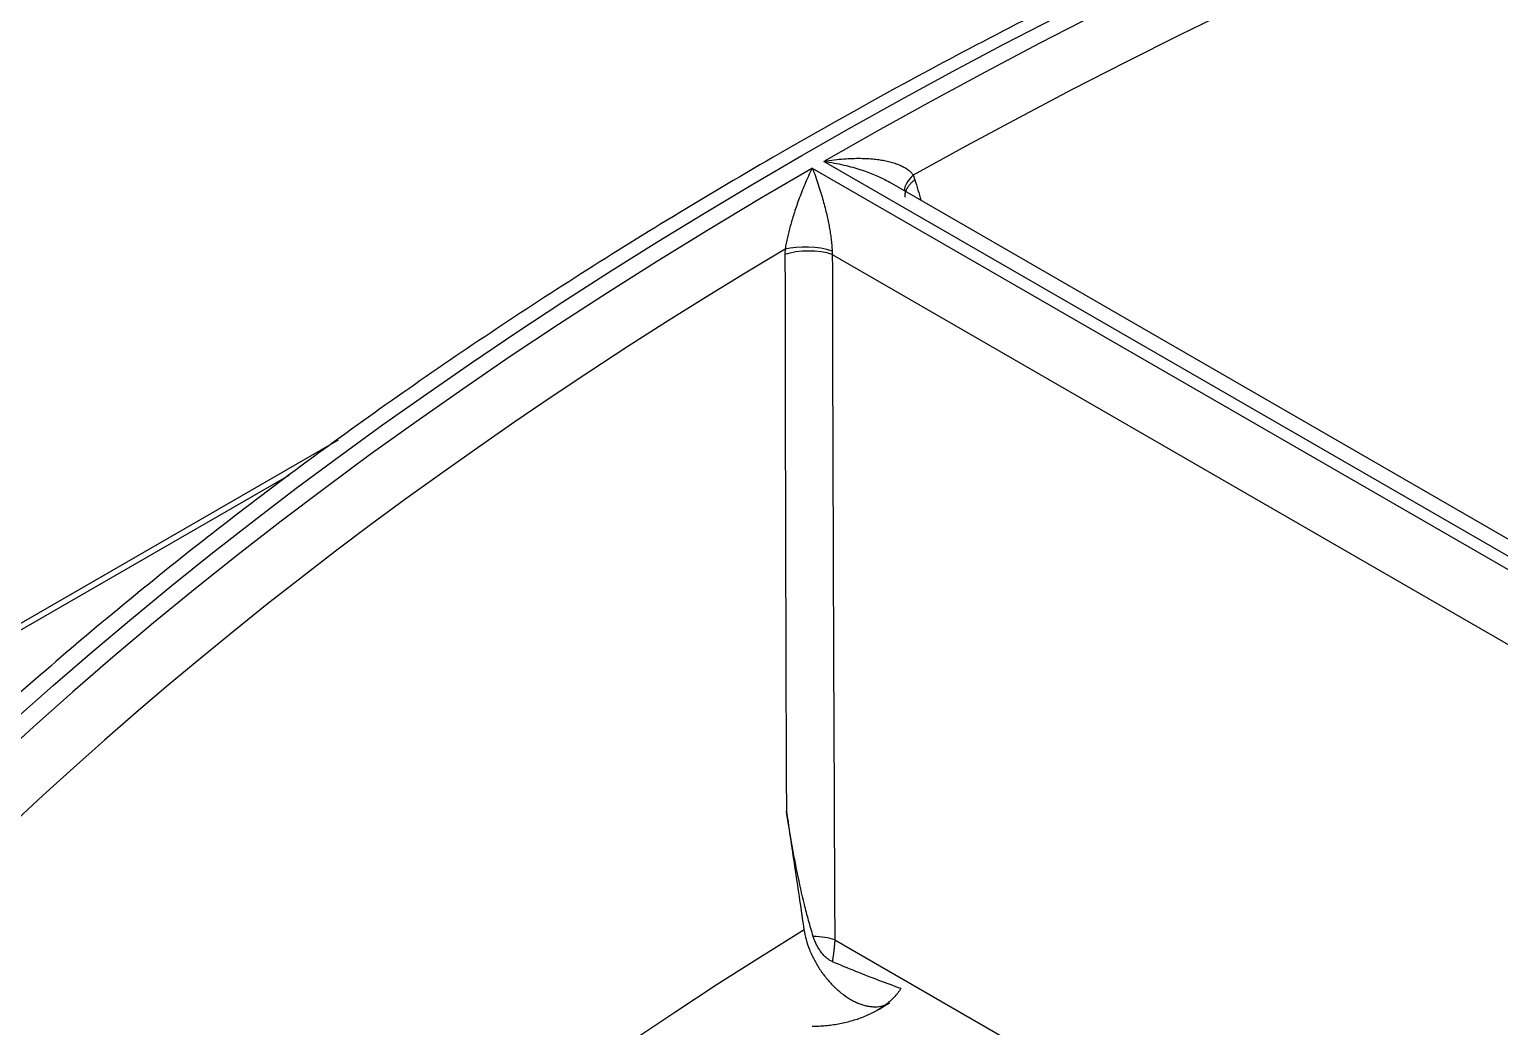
# Model space of a CAD drawing. Header units: millimetres. Extents: x -1286 to 291, y 5350 to 5880.
# Drawn here: x -836.55 to -814.66, y 5639.37 to 5654.22 of the extents above; entities that cross this region are included whole.
import ezdxf

# ---------------------------------------------------------------- set-up
doc = ezdxf.new("R2010")
doc.units = ezdxf.units.MM
doc.layers.add('粗实线层', color=7, linetype='Continuous', lineweight=35)

msp = doc.modelspace()

# ---------------------------------------------------------------- linework, layer by layer
at = {"layer": '粗实线层', "lineweight": 25}
for p, q in [((-824.895, 5652.156, 2078.952), (-767.335, 5618.924, 2078.952)), ((-767.164, 5619.023, 2078.952), (-824.723, 5652.255, 2078.952)), ((-766.825, 5619.082, 2078.952), (-823.744, 5651.944, 2078.952)), ((-824.597, 5650.869, 2078.952), (-767.86, 5618.112, 2078.952)), ((-831.956, 5648.103, 2078.952), (-840.882, 5642.95, 2078.952)), ((-832.69, 5647.577, 2078.952), (-840.731, 5642.935, 2078.952)), ((-824.56, 5640.661, 2078.952), (-774.02, 5611.481, 2078.952))]:
    msp.add_line(p, q, dxfattribs=at)
for centre, major_axis, ratio, start_param, end_param in [((-768.103, 5619.466, 2078.952), (101.531, 0), 0.57735, 5.605815, 8.437063), ((-768.103, 5617.393, 2078.952), (-100.022, 0), 0.57735, 3.458305, 5.293002), ((-763.839, 5617.004, 2078.952), (-86.224, 0), 0.57735, 3.928397, 5.496381), ((-763.839, 5616.564, 2078.952), (-85.581, 0), 0.57735, 3.942751, 5.482027), ((-763.839, 5617.004, 2078.952), (-86.224, 0), 0.57735, 5.499194, 7.067177), ((-823.049, 5651.914, 2078.952), (0.469, 0.18), 0.588959, 2.146919, 2.855197), ((-768.103, 5619.466, 2078.952), (101.531, 0), 0.57735, 2.558511, 4.266019), ((-763.839, 5616.564, 2078.952), (-85.581, 0), 0.57735, 5.513547, 6.151361), ((-824.947, 5650.738, 2078.952), (0.502, 0.001), 0.360879, 0.799722, 2.355851), ((-824.945, 5650.819, 2078.952), (0.502, -0.024), 0.316258, 0.828245, 2.372462), ((-763.839, 5607.835, 2078.952), (83.696, 0), 0.57735, 2.390542, 3.115677), ((-824.91, 5640.53, 2078.952), (-0.502, -0.003), 0.358307, 3.940222, 4.65319)]:
    msp.add_ellipse(centre, major_axis=major_axis, ratio=ratio, start_param=start_param, end_param=end_param, dxfattribs=at)
msp.add_ellipse((-763.839, 5617.004, 2078.952), major_axis=(-86.564, 0), ratio=0.57735, dxfattribs=at)
for points, knots in [([(-676.121, 5644.649, 2078.952), (-676.697, 5645.353, 2078.952), (-677.992, 5646.855, 2078.952), (-680.168, 5649.105, 2078.952), (-682.624, 5651.4, 2078.952), (-685.26, 5653.627, 2078.952), (-688.069, 5655.782, 2078.952), (-691.044, 5657.86, 2078.952), (-694.18, 5659.857, 2078.952), (-697.469, 5661.768, 2078.952), (-700.906, 5663.59, 2078.952), (-704.482, 5665.319, 2078.952), (-708.19, 5666.951, 2078.952), (-712.023, 5668.484, 2078.952), (-715.973, 5669.913, 2078.952), (-720.03, 5671.237, 2078.952), (-724.188, 5672.452, 2078.952), (-728.436, 5673.555, 2078.952), (-732.767, 5674.546, 2078.952), (-737.172, 5675.42, 2078.952), (-741.64, 5676.178, 2078.952), (-746.164, 5676.817, 2078.952), (-750.733, 5677.336, 2078.952), (-755.338, 5677.734, 2078.952), (-759.969, 5678.01, 2078.952), (-764.618, 5678.163, 2078.952), (-769.273, 5678.194, 2078.952), (-773.927, 5678.101, 2078.952), (-778.568, 5677.886, 2078.952), (-783.187, 5677.549, 2078.952), (-787.775, 5677.09, 2078.952), (-792.322, 5676.511, 2078.952), (-796.819, 5675.812, 2078.952), (-801.257, 5674.995, 2078.952), (-805.625, 5674.062, 2078.952), (-809.916, 5673.015, 2078.952), (-814.12, 5671.855, 2078.952), (-818.226, 5670.583, 2078.952), (-821.582, 5669.439, 2078.952), (-823.54, 5668.696, 2078.952), (-824.194, 5668.441, 2078.952)], [0, 0, 0, 0, 0.023116, 0.049862, 0.076616, 0.103375, 0.130139, 0.156905, 0.183673, 0.210441, 0.237209, 0.263975, 0.290741, 0.317505, 0.344268, 0.371029, 0.397789, 0.424548, 0.451305, 0.478061, 0.504816, 0.53157, 0.558323, 0.585076, 0.611828, 0.63858, 0.665332, 0.692084, 0.718836, 0.745588, 0.77234, 0.799094, 0.825848, 0.852603, 0.879359, 0.906116, 0.932874, 0.959634, 0.986396, 1, 1, 1, 1]), ([(-681.13, 5632.515, 2078.952), (-681.332, 5632.889, 2078.952), (-681.995, 5634.054, 2078.952), (-683.298, 5635.973, 2078.952), (-685.046, 5638.261, 2078.952), (-686.996, 5640.494, 2078.952), (-689.131, 5642.669, 2078.952), (-691.449, 5644.779, 2078.952), (-693.944, 5646.82, 2078.952), (-696.61, 5648.786, 2078.952), (-699.439, 5650.673, 2078.952), (-702.425, 5652.476, 2078.952), (-705.561, 5654.191, 2078.952), (-708.838, 5655.813, 2078.952), (-712.249, 5657.339, 2078.952), (-715.786, 5658.765, 2078.952), (-719.439, 5660.088, 2078.952), (-723.199, 5661.305, 2078.952), (-727.059, 5662.412, 2078.952), (-731.007, 5663.408, 2078.952), (-735.035, 5664.289, 2078.952), (-739.133, 5665.054, 2078.952), (-743.291, 5665.701, 2078.952), (-747.499, 5666.228, 2078.952), (-751.747, 5666.635, 2078.952), (-756.023, 5666.919, 2078.952), (-760.319, 5667.081, 2078.952), (-764.623, 5667.12, 2078.952), (-768.925, 5667.036, 2078.952), (-773.215, 5666.83, 2078.952), (-777.483, 5666.501, 2078.952), (-781.717, 5666.05, 2078.952), (-785.907, 5665.479, 2078.952), (-790.045, 5664.789, 2078.952), (-794.118, 5663.982, 2078.952), (-798.118, 5663.058, 2078.952), (-802.035, 5662.022, 2078.952), (-805.86, 5660.875, 2078.952), (-809.582, 5659.619, 2078.952), (-813.194, 5658.258, 2078.952), (-816.685, 5656.795, 2078.952), (-820.049, 5655.233, 2078.952), (-822.936, 5653.751, 2078.952), (-824.679, 5652.779, 2078.952), (-825.376, 5652.376, 2078.952)], [0, 0, 0, 0, 0.01138, 0.035611, 0.059864, 0.084135, 0.108421, 0.132719, 0.157024, 0.181336, 0.20565, 0.229966, 0.254282, 0.278597, 0.302911, 0.327222, 0.351532, 0.375839, 0.400144, 0.424446, 0.448747, 0.473047, 0.497345, 0.521641, 0.545937, 0.570232, 0.594526, 0.61882, 0.643114, 0.667408, 0.691703, 0.715998, 0.740295, 0.764592, 0.788891, 0.813192, 0.837495, 0.8618, 0.886107, 0.910417, 0.934729, 0.959044, 0.983362, 1, 1, 1, 1]), ([(-825.376, 5652.376, 2078.952), (-825.912, 5652.067, 2078.952), (-827.446, 5651.158, 2078.952), (-829.886, 5649.598, 2078.952), (-832.623, 5647.664, 2078.952), (-835.193, 5645.653, 2078.952), (-837.588, 5643.57, 2078.952), (-839.805, 5641.42, 2078.952), (-841.834, 5639.207, 2078.952), (-843.678, 5636.939, 2078.952), (-845.303, 5634.616, 2078.952), (-846.318, 5633.043, 2078.952), (-846.735, 5632.236, 2078.952), (-846.738, 5632.23, 2078.952)], [0, 0, 0, 0, 0.05525, 0.160194, 0.265151, 0.370107, 0.475054, 0.579983, 0.684884, 0.789742, 0.894542, 0.999268, 1, 1, 1, 1]), ([(-824.723, 5652.255, 2078.952), (-824.669, 5652.248, 2078.952), (-824.565, 5652.231, 2078.952), (-824.421, 5652.201, 2078.952), (-824.291, 5652.167, 2078.952), (-824.172, 5652.131, 2078.952), (-824.065, 5652.094, 2078.952), (-823.968, 5652.055, 2078.952), (-823.879, 5652.015, 2078.952), (-823.806, 5651.979, 2078.952), (-823.763, 5651.955, 2078.952), (-823.748, 5651.946, 2078.952)], [0, 0, 0, 0, 0.116553, 0.233106, 0.34966, 0.466213, 0.582766, 0.699319, 0.815873, 0.932426, 1, 1, 1, 1]), ([(-823.393, 5652.048, 2078.952), (-823.391, 5652.044, 2078.952), (-823.388, 5652.035, 2078.952), (-823.383, 5652.022, 2078.952), (-823.379, 5652.009, 2078.952), (-823.374, 5651.995, 2078.952), (-823.372, 5651.986, 2078.952), (-823.37, 5651.981, 2078.952)], [0, 0, 0, 0, 0.19864, 0.397925, 0.59789, 0.798571, 1, 1, 1, 1]), ([(-824.881, 5640.71, 2078.952), (-824.906, 5640.789, 2078.952), (-824.929, 5640.869, 2078.952), (-824.972, 5641.027, 2078.952), (-824.992, 5641.106, 2078.952), (-825.051, 5641.342, 2078.952), (-825.085, 5641.499, 2078.952), (-825.15, 5641.81, 2078.952), (-825.179, 5641.966, 2078.952), (-825.234, 5642.275, 2078.952), (-825.259, 5642.429, 2078.952), (-825.281, 5642.582, 2078.952)], [0, 0, 0, 0, 0.125, 0.125, 0.25, 0.25, 0.5, 0.5, 0.75, 0.75, 1, 1, 1, 1]), ([(-825.019, 5640.811, 2078.952), (-825.012, 5640.762, 2078.952), (-824.991, 5640.664, 2078.952), (-824.957, 5640.565, 2078.952), (-824.927, 5640.489, 2078.952), (-824.917, 5640.464, 2078.952), (-824.894, 5640.415, 2078.952), (-824.882, 5640.391, 2078.952), (-824.844, 5640.318, 2078.952), (-824.816, 5640.271, 2078.952), (-824.778, 5640.213, 2078.952), (-824.77, 5640.201, 2078.952), (-824.754, 5640.178, 2078.952), (-824.73, 5640.145, 2078.952), (-824.705, 5640.112, 2078.952), (-824.653, 5640.049, 2078.952), (-824.617, 5640.009, 2078.952), (-824.57, 5639.962, 2078.952), (-824.56, 5639.953, 2078.952), (-824.541, 5639.935, 2078.952), (-824.512, 5639.908, 2078.952), (-824.483, 5639.883, 2078.952), (-824.423, 5639.836, 2078.952), (-824.383, 5639.808, 2078.952), (-824.331, 5639.777, 2078.952), (-824.321, 5639.771, 2078.952), (-824.3, 5639.759, 2078.952), (-824.269, 5639.743, 2078.952), (-824.239, 5639.728, 2078.952), (-824.178, 5639.702, 2078.952), (-824.137, 5639.689, 2078.952), (-824.077, 5639.675, 2078.952), (-824.058, 5639.671, 2078.952), (-824.019, 5639.666, 2078.952), (-824, 5639.664, 2078.952), (-823.944, 5639.662, 2078.952), (-823.908, 5639.665, 2078.952), (-823.856, 5639.675, 2078.952), (-823.839, 5639.68, 2078.952), (-823.807, 5639.691, 2078.952), (-823.791, 5639.697, 2078.952), (-823.766, 5639.71, 2078.952), (-823.756, 5639.716, 2078.952), (-823.746, 5639.722, 2078.952)], [0, 0, 0, 0, 0.074919, 0.149838, 0.149838, 0.187298, 0.187298, 0.224757, 0.224757, 0.299676, 0.299676, 0.318406, 0.318406, 0.337136, 0.374595, 0.374595, 0.449514, 0.449514, 0.468244, 0.468244, 0.486974, 0.524433, 0.524433, 0.599352, 0.599352, 0.618082, 0.618082, 0.636812, 0.674271, 0.674271, 0.74919, 0.74919, 0.78665, 0.78665, 0.824109, 0.824109, 0.899028, 0.899028, 0.936488, 0.936488, 0.973947, 0.973947, 1, 1, 1, 1]), ([(-824.598, 5640.337, 2078.952), (-824.614, 5640.343, 2078.952), (-824.629, 5640.352, 2078.952), (-824.652, 5640.367, 2078.952), (-824.66, 5640.373, 2078.952), (-824.675, 5640.385, 2078.952), (-824.683, 5640.391, 2078.952), (-824.705, 5640.411, 2078.952), (-824.719, 5640.425, 2078.952), (-824.74, 5640.448, 2078.952), (-824.746, 5640.456, 2078.952), (-824.759, 5640.472, 2078.952), (-824.766, 5640.481, 2078.952), (-824.784, 5640.506, 2078.952), (-824.795, 5640.524, 2078.952), (-824.817, 5640.56, 2078.952), (-824.827, 5640.578, 2078.952), (-824.845, 5640.615, 2078.952), (-824.854, 5640.634, 2078.952), (-824.869, 5640.672, 2078.952), (-824.876, 5640.691, 2078.952), (-824.881, 5640.71, 2078.952)], [0, 0, 0, 0, 0.125, 0.125, 0.1875, 0.1875, 0.25, 0.25, 0.375, 0.375, 0.4375, 0.4375, 0.5, 0.5, 0.625, 0.625, 0.75, 0.75, 0.875, 0.875, 1, 1, 1, 1]), ([(-824.56, 5640.661, 2078.952), (-824.561, 5640.656, 2078.952), (-824.561, 5640.646, 2078.952), (-824.562, 5640.632, 2078.952), (-824.563, 5640.617, 2078.952), (-824.565, 5640.603, 2078.952), (-824.566, 5640.588, 2078.952), (-824.567, 5640.573, 2078.952), (-824.569, 5640.558, 2078.952), (-824.57, 5640.543, 2078.952), (-824.572, 5640.528, 2078.952), (-824.574, 5640.512, 2078.952), (-824.575, 5640.497, 2078.952), (-824.577, 5640.481, 2078.952), (-824.579, 5640.465, 2078.952), (-824.581, 5640.45, 2078.952), (-824.583, 5640.434, 2078.952), (-824.586, 5640.418, 2078.952), (-824.588, 5640.402, 2078.952), (-824.59, 5640.386, 2078.952), (-824.593, 5640.369, 2078.952), (-824.595, 5640.353, 2078.952), (-824.597, 5640.342, 2078.952), (-824.598, 5640.337, 2078.952)], [0, 0, 0, 0, 0.046209, 0.092542, 0.139002, 0.18559, 0.232311, 0.279166, 0.326159, 0.373292, 0.420568, 0.46799, 0.51556, 0.563282, 0.611157, 0.659188, 0.707379, 0.755731, 0.804247, 0.852929, 0.901781, 0.950803, 1, 1, 1, 1]), ([(-823.576, 5639.938, 2078.952), (-823.605, 5639.889, 2078.952), (-823.639, 5639.844, 2078.952), (-823.699, 5639.781, 2078.952), (-823.72, 5639.76, 2078.952), (-823.765, 5639.721, 2078.952), (-823.789, 5639.702, 2078.952), (-823.862, 5639.648, 2078.952), (-823.914, 5639.616, 2078.952), (-824.023, 5639.558, 2078.952), (-824.08, 5639.532, 2078.952), (-824.198, 5639.485, 2078.952), (-824.259, 5639.465, 2078.952), (-824.382, 5639.431, 2078.952), (-824.444, 5639.417, 2078.952), (-824.539, 5639.399, 2078.952), (-824.571, 5639.394, 2078.952), (-824.635, 5639.385, 2078.952), (-824.667, 5639.382, 2078.952), (-824.732, 5639.375, 2078.952), (-824.781, 5639.372, 2078.952), (-824.838, 5639.369, 2078.952), (-824.863, 5639.368, 2078.952), (-824.879, 5639.368, 2078.952), (-824.887, 5639.368, 2078.952), (-824.895, 5639.368, 2078.952)], [0, 0, 0, 0, 0.125, 0.125, 0.1875, 0.1875, 0.25, 0.25, 0.375, 0.375, 0.5, 0.5, 0.625, 0.625, 0.75, 0.75, 0.8125, 0.8125, 0.875, 0.875, 0.9375, 0.96875, 0.984375, 0.984375, 1, 1, 1, 1])]:
    msp.add_open_spline(points, degree=3, knots=knots, dxfattribs=at)
for points, degree in [([(-824.895, 5652.156, 2078.952), (-824.915, 5652.116, 2078.952), (-824.955, 5652.034, 2078.952), (-825.009, 5651.911, 2078.952), (-825.057, 5651.792, 2078.952), (-825.1, 5651.678, 2078.952), (-825.137, 5651.571, 2078.952), (-825.17, 5651.47, 2078.952), (-825.198, 5651.377, 2078.952), (-825.223, 5651.291, 2078.952), (-825.245, 5651.207, 2078.952), (-825.265, 5651.124, 2078.952), (-825.284, 5651.036, 2078.952), (-825.295, 5650.977, 2078.952), (-825.3, 5650.947, 2078.952)], 3), ([(-824.895, 5652.156, 2078.952), (-824.879, 5652.115, 2078.952), (-824.847, 5652.033, 2078.952), (-824.805, 5651.908, 2078.952), (-824.767, 5651.786, 2078.952), (-824.733, 5651.67, 2078.952), (-824.704, 5651.56, 2078.952), (-824.68, 5651.458, 2078.952), (-824.659, 5651.363, 2078.952), (-824.642, 5651.274, 2078.952), (-824.628, 5651.188, 2078.952), (-824.615, 5651.102, 2078.952), (-824.605, 5651.012, 2078.952), (-824.601, 5650.951, 2078.952), (-824.6, 5650.92, 2078.952)], 3), ([(-824.723, 5652.255, 2078.952), (-824.67, 5652.264, 2078.952), (-824.566, 5652.279, 2078.952), (-824.424, 5652.293, 2078.952), (-824.294, 5652.3, 2078.952), (-824.177, 5652.301, 2078.952), (-824.07, 5652.298, 2078.952), (-823.973, 5652.29, 2078.952), (-823.884, 5652.279, 2078.952), (-823.8, 5652.264, 2078.952), (-823.719, 5652.245, 2078.952), (-823.644, 5652.221, 2078.952), (-823.575, 5652.194, 2078.952), (-823.515, 5652.162, 2078.952), (-823.464, 5652.128, 2078.952), (-823.423, 5652.09, 2078.952), (-823.402, 5652.062, 2078.952), (-823.393, 5652.048, 2078.952)], 3), ([(-823.37, 5651.981, 2078.952), (-823.338, 5651.879, 2078.952), (-823.307, 5651.776, 2078.952), (-823.275, 5651.673, 2078.952)], 3), ([(-825.3, 5650.947, 2078.952), (-825.301, 5650.934, 2078.952), (-825.302, 5650.907, 2078.952), (-825.302, 5650.88, 2078.952), (-825.302, 5650.866, 2078.952)], 3), ([(-825.302, 5650.866, 2078.952), (-825.301, 5649.936, 2078.952), (-825.298, 5648.081, 2078.952), (-825.291, 5645.322, 2078.952), (-825.285, 5643.493, 2078.952), (-825.281, 5642.582, 2078.952)], 3), ([(-824.6, 5650.92, 2078.952), (-824.6, 5650.912, 2078.952), (-824.599, 5650.894, 2078.952), (-824.598, 5650.877, 2078.952), (-824.597, 5650.869, 2078.952)], 3), ([(-824.597, 5650.869, 2078.952), (-824.595, 5649.72, 2078.952), (-824.589, 5647.431, 2078.952), (-824.576, 5644.029, 2078.952), (-824.566, 5641.78, 2078.952), (-824.56, 5640.661, 2078.952)], 3), ([(-825.281, 5642.582, 2078.952), (-825.238, 5642.286, 2078.952), (-825.15, 5641.695, 2078.952), (-825.063, 5641.105, 2078.952), (-825.019, 5640.811, 2078.952)], 3), ([(-824.598, 5640.337, 2078.952), (-824.481, 5640.288, 2078.952), (-824.25, 5640.193, 2078.952), (-823.909, 5640.059, 2078.952), (-823.686, 5639.977, 2078.952), (-823.576, 5639.938, 2078.952)], 3), ([(-823.895, 5639.627, 2078.952), (-823.823, 5639.675, 2078.952), (-823.746, 5639.721, 2078.952)], 2)]:
    msp.add_open_spline(points, degree=degree, dxfattribs=at)
msp.add_rational_spline([(-823.511, 5651.721, 2078.952), (-823.525, 5651.808, 2078.952), (-823.472, 5651.9, 2078.952), (-823.37, 5651.981, 2078.952)], [1.00251799834, 0.987126224413, 1.04229844789, 1.16803466877], degree=3, dxfattribs=at)

doc.saveas('drawing.dxf')
